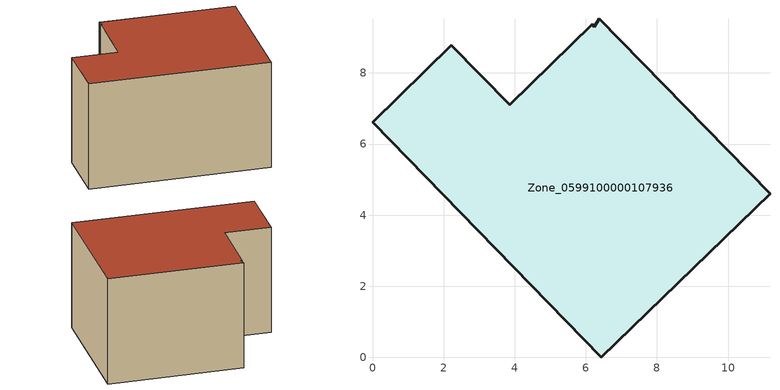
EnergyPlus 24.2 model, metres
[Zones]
Zone_0599100000107936
 floor ground (C_G): 6.37,9.53 11.18,4.61 6.44,0 0,6.62 2.22,8.78 3.86,7.1 6.18,9.37 6.23,9.31 z0
 wall outside (C_F): 6.44,0 11.18,4.61 6.37,9.53 6.23,9.31 6.18,9.37 3.86,7.1 2.22,8.78 0,6.62 6.44,0 z0:5.69
 roof outside (C_R): 11.18,4.61 6.37,9.53 6.23,9.31 6.18,9.37 3.86,7.1 2.22,8.78 0,6.62 6.44,0 z5.69
[BUILDING]
Pand.0599100000107936: North Axis=0; Terrain=City; Loads Convergence Tolerance Value=0.04; Temperature Convergence Tolerance Value=0.4; Solar Distribution=FullExterior; Maximum Number of Warmup Days=25; Minimum Number of Warmup Days=1
[Site:Location]
Rotterdam.The.Hague.AP_ZH_NLD Design_Conditions: Latitude=51.96; Longitude=4.45; Time Zone=1; Elevation=-4.5
[SITE:GROUNDTEMPERATURE:BUILDINGSURFACE]
18, 18, 18, 18, 18, 18, 18, 18, 18, 18, 18, 18
[MATERIAL] Thermal Absorptance=0.9; Solar Absorptance=0.7; Visible Absorptance=0.7
Name | Roughness | Thickness | Conductivity | Density | Specific Heat
G.TI.1975-1991 | MediumSmooth | 0.15 | 0.288461 | 540 | 1210
F.TI.1975-1991 | Rough | 0.3 | 0.230769 | 1920 | 840
R.TI.1975-1991 | MediumRough | 0.2 | 0.153846 | 1500 | 1000
[CONSTRUCTION]
C_G: G.TI.1975-1991
C_F: F.TI.1975-1991
C_R: R.TI.1975-1991
[ZONE]
Zone_0599100000107936: Type=1; Multiplier=1; Ceiling Height=Autocalculate; Volume=Autocalculate; Floor Area=autocalculate; Part of Total Floor Area=Yes
[ZONEINFILTRATION:DESIGNFLOWRATE]
Infil_Zone_0599100000107936: Zone or ZoneList or Space or SpaceList=Zone_0599100000107936; Schedule=AlwaysOn; Design Flow Rate Calculation Method=Flow/Area; Flow Rate per Floor Area=0.003; Constant Term Coefficient=1; Temperature Term Coefficient=0; Velocity Term Coefficient=0; Velocity Squared Term Coefficient=0
[HVACTEMPLATE:ZONE:IDEALLOADSAIRSYSTEM]
Zone_0599100000107936: Maximum Heating Supply Air Temperature=50; Minimum Cooling Supply Air Temperature=13; Maximum Heating Supply Air Humidity Ratio=0.0156; Minimum Cooling Supply Air Humidity Ratio=0.0077; Heating Limit=NoLimit; Cooling Limit=NoLimit; Dehumidification Control Type=ConstantSensibleHeatRatio; Cooling Sensible Heat Ratio=0.7; Dehumidification Setpoint=60; Humidification Control Type=None; Humidification Setpoint=30; Outdoor Air Method=None; Outdoor Air Flow Rate per Person=0.00944; Outdoor Air Flow Rate per Zone Floor Area=0; Outdoor Air Flow Rate per Zone=0; Demand Controlled Ventilation Type=None; Outdoor Air Economizer Type=NoEconomizer; Heat Recovery Type=None; Sensible Heat Recovery Effectiveness=0.7; Latent Heat Recovery Effectiveness=0.65
[ZONECONTROL:THERMOSTAT]
ThermostatControl_Zone_0599100000107936: Zone or ZoneList=Zone_0599100000107936; Control Type Schedule=DualSetpointControlType; Control 1=Thermostat_Zone_0599100000107936; Temperature Difference Between Cutout And Setpoint=0
[THERMOSTATSETPOINT:DUALSETPOINT]
Thermostat_Zone_0599100000107936: Heating Setpoint Temperature Schedule=HeatingSetpoint_Zone_0599100000107936; Cooling Setpoint Temperature Schedule=CoolingSetpoint_Zone_0599100000107936
[SCHEDULE:COMPACT]
HeatingSetpoint_Zone_0599100000107936: Through: 12/31, For: AllDays, Until: 24:00, 21
CoolingSetpoint_Zone_0599100000107936: Through: 12/31, For: AllDays, Until: 24:00, 24
DualSetpointControlType: Through: 12/31, For: AllDays, Until: 24:00, 4
AlwaysOn: Through: 12/31, For: AllDays, Until: 24:00, 1
